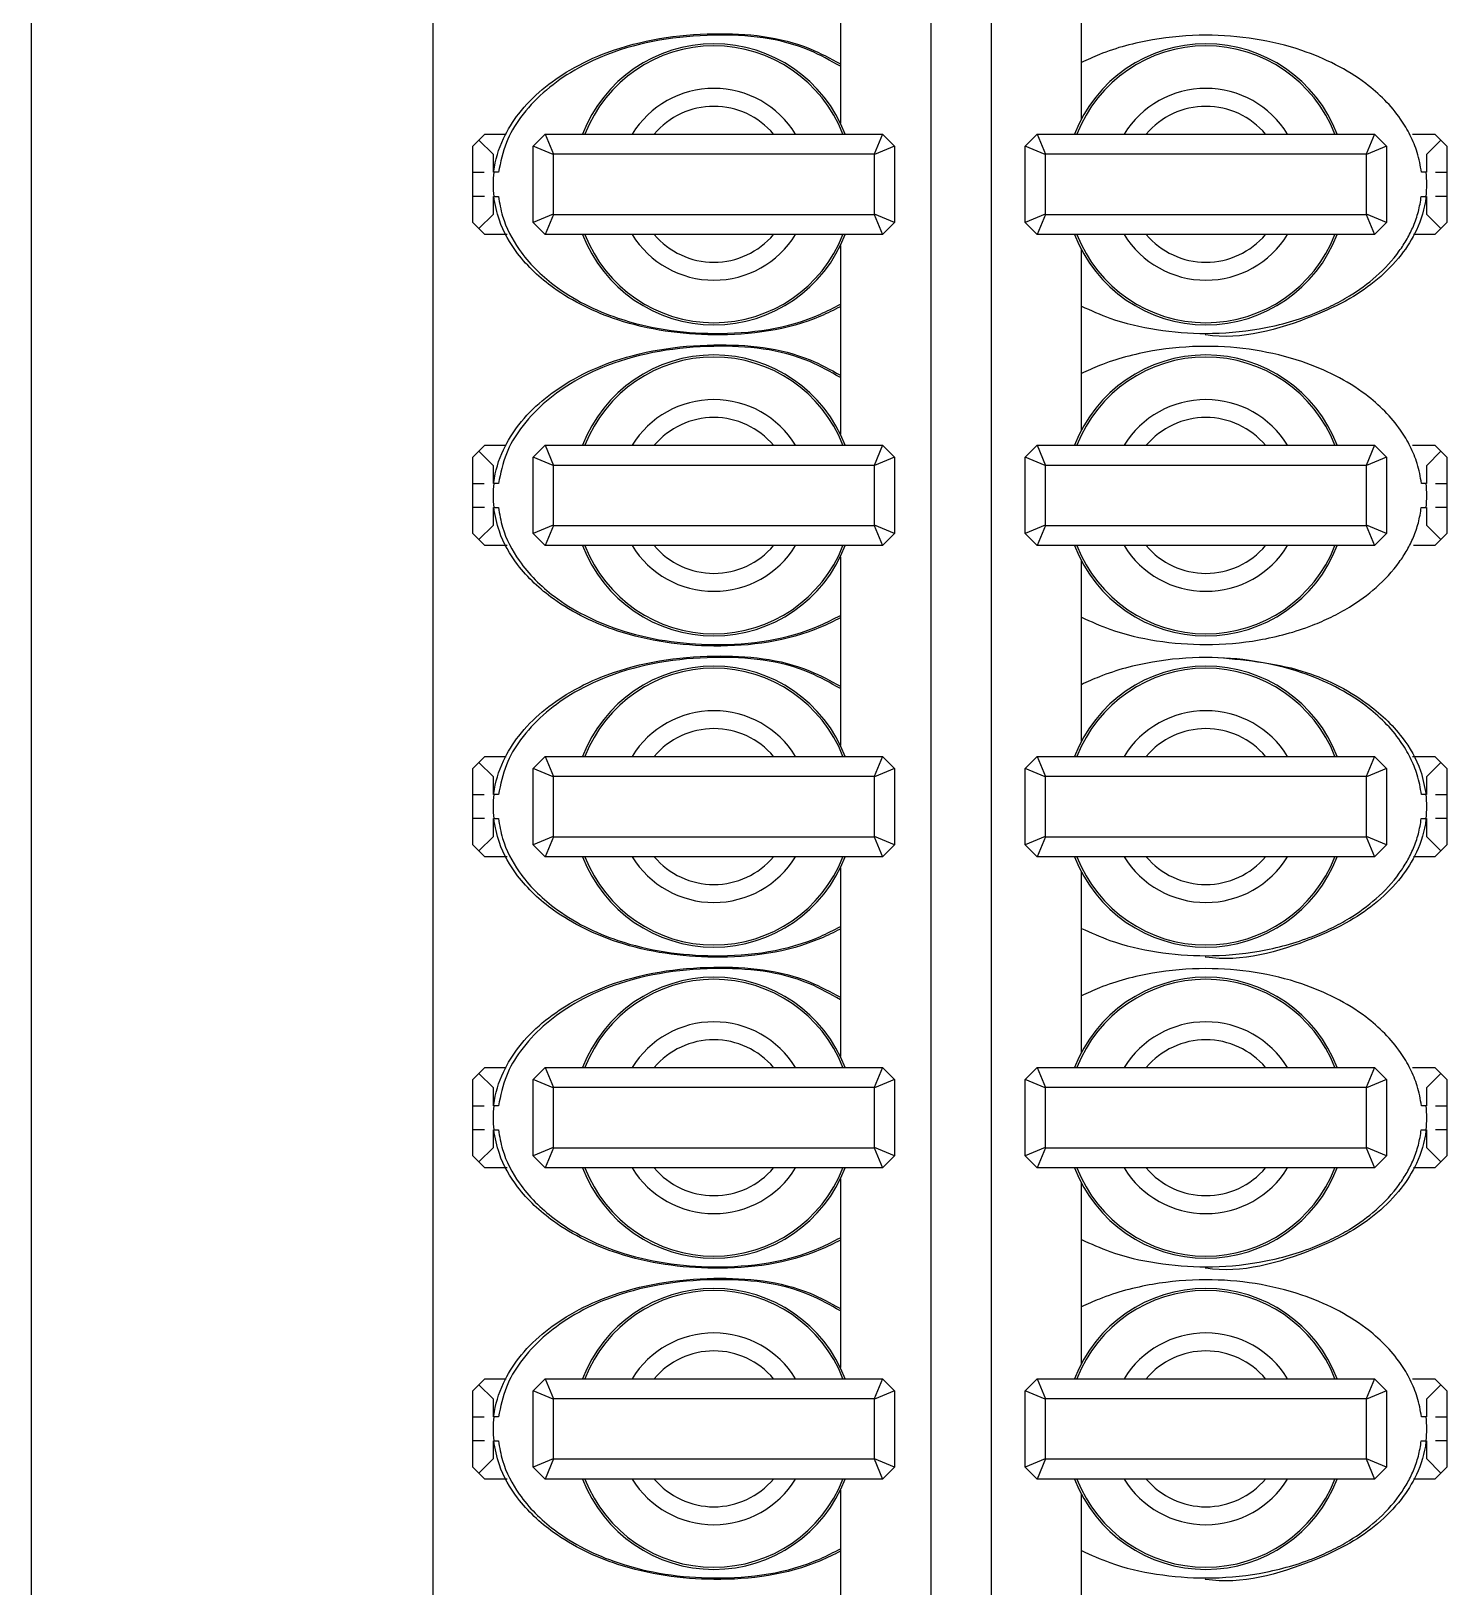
# Model space of a CAD drawing. Header units: millimetres. Extents: x 10 to 584, y 10 to 410.
# Drawn here: x 487.85 to 490.2, y 317.833 to 320.416 of the extents above; entities that cross this region are included whole.
import ezdxf

# ---------------------------------------------------------------- set-up
doc = ezdxf.new("R2010")
doc.units = ezdxf.units.MM

msp = doc.modelspace()

# ---------------------------------------------------------------- linework, layer by layer
at = {"color": 7, "linetype": 'Continuous', "lineweight": 25}
for p, q in [((487.84955, 325.84409), (487.84955, 315.84498)), ((488.51622, 325.84409), (488.51622, 315.84498)), ((489.34289, 325.84409), (489.34289, 315.84498)), ((489.44289, 325.84409), (489.44289, 315.84498)), ((489.19289, 320.57661), (489.19289, 320.26335)), ((489.59289, 320.26997), (489.59289, 320.56999)), ((488.58289, 320.22498), (488.59289, 320.23498)), ((488.58289, 320.18165), (488.58289, 320.22498)), ((488.59289, 320.23498), (488.60289, 320.24498)), ((488.59289, 320.23498), (488.61622, 320.21165)), ((488.60289, 320.24498), (488.63811, 320.24498)), ((488.68289, 320.22498), (488.70289, 320.24498)), ((488.68289, 320.09831), (488.68289, 320.22498)), ((488.71622, 320.21117), (488.68289, 320.22498)), ((488.70289, 320.24498), (489.26289, 320.24498)), ((488.70289, 320.24498), (488.71669, 320.21165)), ((489.26289, 320.24498), (489.24908, 320.21165)), ((489.28289, 320.22498), (489.24955, 320.21117)), ((489.26289, 320.24498), (489.28289, 320.22498)), ((489.28289, 320.22498), (489.28289, 320.09831)), ((489.49955, 320.22498), (489.51955, 320.24498)), ((489.49955, 320.09831), (489.49955, 320.22498)), ((489.53289, 320.21117), (489.49955, 320.22498)), ((489.51955, 320.24498), (489.53336, 320.21165)), ((489.51955, 320.24498), (490.07955, 320.24498)), ((490.07955, 320.24498), (490.06575, 320.21165)), ((490.09955, 320.22498), (490.06622, 320.21117)), ((490.07955, 320.24498), (490.09955, 320.22498)), ((490.09955, 320.22498), (490.09955, 320.09831)), ((490.14259, 320.24498), (490.17955, 320.24498)), ((490.16622, 320.21165), (490.18955, 320.23498)), ((490.17955, 320.24498), (490.18955, 320.23498)), ((490.18955, 320.23498), (490.19955, 320.22498)), ((490.19955, 320.22498), (490.19955, 320.18165)), ((488.61622, 320.21165), (488.61622, 320.18165)), ((488.71669, 320.21165), (488.71622, 320.21117)), ((488.71622, 320.21117), (488.71622, 320.11212)), ((489.24908, 320.21165), (488.71669, 320.21165)), ((489.24955, 320.21117), (489.24908, 320.21165)), ((489.24955, 320.11212), (489.24955, 320.21117)), ((489.53336, 320.21165), (489.53289, 320.21117)), ((489.53289, 320.21117), (489.53289, 320.11212)), ((490.06575, 320.21165), (489.53336, 320.21165)), ((490.06622, 320.21117), (490.06575, 320.21165)), ((490.06622, 320.11212), (490.06622, 320.21117)), ((490.16622, 320.18165), (490.16622, 320.21165)), ((488.62532, 320.18165), (488.6174, 320.18165)), ((490.16505, 320.18165), (490.15721, 320.18165)), ((488.58289, 320.09831), (488.58289, 320.14165)), ((488.61622, 320.14165), (488.61622, 320.11165)), ((488.6174, 320.14165), (488.62523, 320.14165)), ((490.15712, 320.14165), (490.16505, 320.14165)), ((490.16622, 320.11165), (490.16622, 320.14165)), ((490.19955, 320.14165), (490.19955, 320.09831)), ((488.59289, 320.08831), (488.58289, 320.09831)), ((488.61622, 320.11165), (488.59289, 320.08831)), ((488.71622, 320.11212), (488.68289, 320.09831)), ((488.70289, 320.07831), (488.68289, 320.09831)), ((488.71669, 320.11165), (488.70289, 320.07831)), ((488.71622, 320.11212), (488.71669, 320.11165)), ((488.71669, 320.11165), (489.24908, 320.11165)), ((489.24908, 320.11165), (489.24955, 320.11212)), ((489.24908, 320.11165), (489.26289, 320.07831)), ((489.28289, 320.09831), (489.24955, 320.11212)), ((489.28289, 320.09831), (489.26289, 320.07831)), ((489.53289, 320.11212), (489.49955, 320.09831)), ((489.51955, 320.07831), (489.49955, 320.09831)), ((489.53336, 320.11165), (489.51955, 320.07831)), ((489.53289, 320.11212), (489.53336, 320.11165)), ((489.53336, 320.11165), (490.06575, 320.11165)), ((490.06575, 320.11165), (490.06622, 320.11212)), ((490.06575, 320.11165), (490.07955, 320.07831)), ((490.09955, 320.09831), (490.06622, 320.11212)), ((490.09955, 320.09831), (490.07955, 320.07831)), ((490.18955, 320.08831), (490.16622, 320.11165)), ((490.19955, 320.09831), (490.18955, 320.08831)), ((488.60289, 320.07831), (488.59289, 320.08831)), ((488.63986, 320.07831), (488.60289, 320.07831)), ((489.26289, 320.07831), (488.70289, 320.07831)), ((490.07955, 320.07831), (489.51955, 320.07831)), ((490.17955, 320.07831), (490.14433, 320.07831)), ((490.18955, 320.08831), (490.17955, 320.07831)), ((489.19289, 320.05994), (489.19289, 319.74669)), ((489.59289, 319.7533), (489.59289, 320.05333)), ((488.58289, 319.70831), (488.59289, 319.71831)), ((488.58289, 319.66498), (488.58289, 319.70831)), ((488.59289, 319.71831), (488.60289, 319.72831)), ((488.59289, 319.71831), (488.61622, 319.69498)), ((488.60289, 319.72831), (488.63811, 319.72831)), ((488.68289, 319.70831), (488.70289, 319.72831)), ((488.68289, 319.58165), (488.68289, 319.70831)), ((488.71622, 319.69451), (488.68289, 319.70831)), ((488.70289, 319.72831), (489.26289, 319.72831)), ((488.70289, 319.72831), (488.71669, 319.69498)), ((489.26289, 319.72831), (489.24908, 319.69498)), ((489.28289, 319.70831), (489.24955, 319.69451)), ((489.26289, 319.72831), (489.28289, 319.70831)), ((489.28289, 319.70831), (489.28289, 319.58165)), ((489.49955, 319.70831), (489.51955, 319.72831)), ((489.49955, 319.58165), (489.49955, 319.70831)), ((489.53289, 319.69451), (489.49955, 319.70831)), ((489.51955, 319.72831), (490.07955, 319.72831)), ((489.51955, 319.72831), (489.53336, 319.69498)), ((490.07955, 319.72831), (490.06575, 319.69498)), ((490.09955, 319.70831), (490.06622, 319.69451)), ((490.07955, 319.72831), (490.09955, 319.70831)), ((490.09955, 319.70831), (490.09955, 319.58165)), ((490.14259, 319.72831), (490.17955, 319.72831)), ((490.16622, 319.69498), (490.18955, 319.71831)), ((490.17955, 319.72831), (490.18955, 319.71831)), ((490.18955, 319.71831), (490.19955, 319.70831)), ((490.19955, 319.70831), (490.19955, 319.66498)), ((488.61622, 319.69498), (488.61622, 319.66498)), ((488.71669, 319.69498), (488.71622, 319.69451)), ((488.71622, 319.69451), (488.71622, 319.59545)), ((489.24908, 319.69498), (488.71669, 319.69498)), ((489.24955, 319.69451), (489.24908, 319.69498)), ((489.24955, 319.59545), (489.24955, 319.69451)), ((489.53336, 319.69498), (489.53289, 319.69451)), ((489.53289, 319.69451), (489.53289, 319.59545)), ((490.06575, 319.69498), (489.53336, 319.69498)), ((490.06622, 319.69451), (490.06575, 319.69498)), ((490.06622, 319.59545), (490.06622, 319.69451)), ((490.16622, 319.66498), (490.16622, 319.69498)), ((488.62532, 319.66498), (488.6174, 319.66498)), ((490.16505, 319.66498), (490.15721, 319.66498)), ((488.58289, 319.58165), (488.58289, 319.62498)), ((488.61622, 319.62498), (488.61622, 319.59498)), ((488.6174, 319.62498), (488.62523, 319.62498)), ((490.15712, 319.62498), (490.16505, 319.62498)), ((490.16622, 319.59498), (490.16622, 319.62498)), ((490.19955, 319.62498), (490.19955, 319.58165)), ((488.59289, 319.57165), (488.58289, 319.58165)), ((488.61622, 319.59498), (488.59289, 319.57165)), ((488.71622, 319.59545), (488.68289, 319.58165)), ((488.70289, 319.56165), (488.68289, 319.58165)), ((488.71669, 319.59498), (488.70289, 319.56165)), ((488.71622, 319.59545), (488.71669, 319.59498)), ((488.71669, 319.59498), (489.24908, 319.59498)), ((489.24908, 319.59498), (489.24955, 319.59545)), ((489.24908, 319.59498), (489.26289, 319.56165)), ((489.28289, 319.58165), (489.24955, 319.59545)), ((489.28289, 319.58165), (489.26289, 319.56165)), ((489.53289, 319.59545), (489.49955, 319.58165)), ((489.51955, 319.56165), (489.49955, 319.58165)), ((489.53336, 319.59498), (489.51955, 319.56165)), ((489.53289, 319.59545), (489.53336, 319.59498)), ((489.53336, 319.59498), (490.06575, 319.59498)), ((490.06575, 319.59498), (490.06622, 319.59545)), ((490.06575, 319.59498), (490.07955, 319.56165)), ((490.09955, 319.58165), (490.06622, 319.59545)), ((490.09955, 319.58165), (490.07955, 319.56165)), ((490.18955, 319.57165), (490.16622, 319.59498)), ((490.19955, 319.58165), (490.18955, 319.57165)), ((488.60289, 319.56165), (488.59289, 319.57165)), ((488.63986, 319.56165), (488.60289, 319.56165)), ((489.26289, 319.56165), (488.70289, 319.56165)), ((490.07955, 319.56165), (489.51955, 319.56165)), ((490.17955, 319.56165), (490.14433, 319.56165)), ((490.18955, 319.57165), (490.17955, 319.56165)), ((489.19289, 319.54327), (489.19289, 319.23002)), ((489.59289, 319.23663), (489.59289, 319.53666)), ((488.58289, 319.19165), (488.59289, 319.20165)), ((488.58289, 319.14831), (488.58289, 319.19165)), ((488.59289, 319.20165), (488.60289, 319.21165)), ((488.59289, 319.20165), (488.61622, 319.17831)), ((488.60289, 319.21165), (488.63811, 319.21165)), ((488.68289, 319.19165), (488.70289, 319.21165)), ((488.68289, 319.06498), (488.68289, 319.19165)), ((488.71622, 319.17784), (488.68289, 319.19165)), ((488.70289, 319.21165), (489.26289, 319.21165)), ((488.70289, 319.21165), (488.71669, 319.17831)), ((489.26289, 319.21165), (489.24908, 319.17831)), ((489.28289, 319.19165), (489.24955, 319.17784)), ((489.26289, 319.21165), (489.28289, 319.19165)), ((489.28289, 319.19165), (489.28289, 319.06498)), ((489.49955, 319.19165), (489.51955, 319.21165)), ((489.49955, 319.06498), (489.49955, 319.19165)), ((489.53289, 319.17784), (489.49955, 319.19165)), ((489.51955, 319.21165), (490.07955, 319.21165)), ((489.51955, 319.21165), (489.53336, 319.17831)), ((490.07955, 319.21165), (490.06575, 319.17831)), ((490.09955, 319.19165), (490.06622, 319.17784)), ((490.07955, 319.21165), (490.09955, 319.19165)), ((490.09955, 319.19165), (490.09955, 319.06498)), ((490.14259, 319.21165), (490.17955, 319.21165)), ((490.16622, 319.17831), (490.18955, 319.20165)), ((490.17955, 319.21165), (490.18955, 319.20165)), ((490.18955, 319.20165), (490.19955, 319.19165)), ((490.19955, 319.19165), (490.19955, 319.14831)), ((488.61622, 319.17831), (488.61622, 319.14831)), ((488.71669, 319.17831), (488.71622, 319.17784)), ((488.71622, 319.17784), (488.71622, 319.07879)), ((489.24908, 319.17831), (488.71669, 319.17831)), ((489.24955, 319.17784), (489.24908, 319.17831)), ((489.24955, 319.07879), (489.24955, 319.17784)), ((489.53336, 319.17831), (489.53289, 319.17784)), ((489.53289, 319.17784), (489.53289, 319.07879)), ((490.06575, 319.17831), (489.53336, 319.17831)), ((490.06622, 319.17784), (490.06575, 319.17831)), ((490.06622, 319.07879), (490.06622, 319.17784)), ((490.16622, 319.14831), (490.16622, 319.17831)), ((488.62532, 319.14831), (488.6174, 319.14831)), ((490.16505, 319.14831), (490.15721, 319.14831)), ((488.58289, 319.06498), (488.58289, 319.10831)), ((488.61622, 319.10831), (488.61622, 319.07831)), ((488.6174, 319.10831), (488.62523, 319.10831)), ((490.15712, 319.10831), (490.16505, 319.10831)), ((490.16622, 319.07831), (490.16622, 319.10831)), ((490.19955, 319.10831), (490.19955, 319.06498)), ((488.59289, 319.05498), (488.58289, 319.06498)), ((488.61622, 319.07831), (488.59289, 319.05498)), ((488.71622, 319.07879), (488.68289, 319.06498)), ((488.70289, 319.04498), (488.68289, 319.06498)), ((488.71669, 319.07831), (488.70289, 319.04498)), ((488.71622, 319.07879), (488.71669, 319.07831)), ((488.71669, 319.07831), (489.24908, 319.07831)), ((489.24908, 319.07831), (489.24955, 319.07879)), ((489.24908, 319.07831), (489.26289, 319.04498)), ((489.28289, 319.06498), (489.24955, 319.07879)), ((489.28289, 319.06498), (489.26289, 319.04498)), ((489.53289, 319.07879), (489.49955, 319.06498)), ((489.51955, 319.04498), (489.49955, 319.06498)), ((489.53336, 319.07831), (489.51955, 319.04498)), ((489.53289, 319.07879), (489.53336, 319.07831)), ((489.53336, 319.07831), (490.06575, 319.07831)), ((490.06575, 319.07831), (490.06622, 319.07879)), ((490.06575, 319.07831), (490.07955, 319.04498)), ((490.09955, 319.06498), (490.06622, 319.07879)), ((490.09955, 319.06498), (490.07955, 319.04498)), ((490.18955, 319.05498), (490.16622, 319.07831)), ((490.19955, 319.06498), (490.18955, 319.05498)), ((488.60289, 319.04498), (488.59289, 319.05498)), ((488.63986, 319.04498), (488.60289, 319.04498)), ((489.26289, 319.04498), (488.70289, 319.04498)), ((490.07955, 319.04498), (489.51955, 319.04498)), ((490.17955, 319.04498), (490.14433, 319.04498)), ((490.18955, 319.05498), (490.17955, 319.04498)), ((489.19289, 319.02661), (489.19289, 318.71335)), ((489.59289, 318.71997), (489.59289, 319.01999)), ((488.58289, 318.67498), (488.59289, 318.68498)), ((488.58289, 318.63165), (488.58289, 318.67498)), ((488.59289, 318.68498), (488.60289, 318.69498)), ((488.59289, 318.68498), (488.61622, 318.66165)), ((488.60289, 318.69498), (488.63811, 318.69498)), ((488.68289, 318.67498), (488.70289, 318.69498)), ((488.68289, 318.54831), (488.68289, 318.67498)), ((488.71622, 318.66117), (488.68289, 318.67498)), ((488.70289, 318.69498), (488.71669, 318.66165)), ((488.70289, 318.69498), (489.26289, 318.69498)), ((489.26289, 318.69498), (489.24908, 318.66165)), ((489.28289, 318.67498), (489.24955, 318.66117)), ((489.26289, 318.69498), (489.28289, 318.67498)), ((489.28289, 318.67498), (489.28289, 318.54831)), ((489.49955, 318.67498), (489.51955, 318.69498)), ((489.49955, 318.54831), (489.49955, 318.67498)), ((489.53289, 318.66117), (489.49955, 318.67498)), ((489.51955, 318.69498), (490.07955, 318.69498)), ((489.51955, 318.69498), (489.53336, 318.66165)), ((490.07955, 318.69498), (490.06575, 318.66165)), ((490.09955, 318.67498), (490.06622, 318.66117)), ((490.07955, 318.69498), (490.09955, 318.67498)), ((490.09955, 318.67498), (490.09955, 318.54831)), ((490.14259, 318.69498), (490.17955, 318.69498)), ((490.16622, 318.66165), (490.18955, 318.68498)), ((490.17955, 318.69498), (490.18955, 318.68498)), ((490.18955, 318.68498), (490.19955, 318.67498)), ((490.19955, 318.67498), (490.19955, 318.63165)), ((488.61622, 318.66165), (488.61622, 318.63165)), ((488.71669, 318.66165), (488.71622, 318.66117)), ((488.71622, 318.66117), (488.71622, 318.56212)), ((489.24908, 318.66165), (488.71669, 318.66165)), ((489.24955, 318.66117), (489.24908, 318.66165)), ((489.24955, 318.56212), (489.24955, 318.66117)), ((489.53336, 318.66165), (489.53289, 318.66117)), ((489.53289, 318.66117), (489.53289, 318.56212)), ((490.06575, 318.66165), (489.53336, 318.66165)), ((490.06622, 318.66117), (490.06575, 318.66165)), ((490.06622, 318.56212), (490.06622, 318.66117)), ((490.16622, 318.63165), (490.16622, 318.66165)), ((488.62532, 318.63165), (488.6174, 318.63165)), ((490.16505, 318.63165), (490.15721, 318.63165)), ((488.58289, 318.54831), (488.58289, 318.59165)), ((488.61622, 318.59165), (488.61622, 318.56165)), ((488.6174, 318.59165), (488.62523, 318.59165)), ((490.15712, 318.59165), (490.16505, 318.59165)), ((490.16622, 318.56165), (490.16622, 318.59165)), ((490.19955, 318.59165), (490.19955, 318.54831)), ((488.59289, 318.53831), (488.58289, 318.54831)), ((488.61622, 318.56165), (488.59289, 318.53831)), ((488.71622, 318.56212), (488.68289, 318.54831)), ((488.70289, 318.52831), (488.68289, 318.54831)), ((488.71669, 318.56165), (488.70289, 318.52831)), ((488.71622, 318.56212), (488.71669, 318.56165)), ((488.71669, 318.56165), (489.24908, 318.56165)), ((489.24908, 318.56165), (489.24955, 318.56212)), ((489.24908, 318.56165), (489.26289, 318.52831)), ((489.28289, 318.54831), (489.24955, 318.56212)), ((489.28289, 318.54831), (489.26289, 318.52831)), ((489.53289, 318.56212), (489.49955, 318.54831)), ((489.51955, 318.52831), (489.49955, 318.54831)), ((489.53336, 318.56165), (489.51955, 318.52831)), ((489.53289, 318.56212), (489.53336, 318.56165)), ((489.53336, 318.56165), (490.06575, 318.56165)), ((490.06575, 318.56165), (490.06622, 318.56212)), ((490.06575, 318.56165), (490.07955, 318.52831)), ((490.09955, 318.54831), (490.06622, 318.56212)), ((490.09955, 318.54831), (490.07955, 318.52831)), ((490.18955, 318.53831), (490.16622, 318.56165)), ((490.19955, 318.54831), (490.18955, 318.53831)), ((488.60289, 318.52831), (488.59289, 318.53831)), ((488.63986, 318.52831), (488.60289, 318.52831)), ((489.26289, 318.52831), (488.70289, 318.52831)), ((490.07955, 318.52831), (489.51955, 318.52831)), ((490.17955, 318.52831), (490.14433, 318.52831)), ((490.18955, 318.53831), (490.17955, 318.52831)), ((489.19289, 318.50994), (489.19289, 318.19669)), ((489.59289, 318.2033), (489.59289, 318.50333)), ((488.58289, 318.15831), (488.59289, 318.16831)), ((488.58289, 318.11498), (488.58289, 318.15831)), ((488.59289, 318.16831), (488.60289, 318.17831)), ((488.59289, 318.16831), (488.61622, 318.14498)), ((488.60289, 318.17831), (488.63811, 318.17831)), ((488.68289, 318.15831), (488.70289, 318.17831)), ((488.71622, 318.14451), (488.68289, 318.15831)), ((488.68289, 318.03165), (488.68289, 318.15831)), ((488.70289, 318.17831), (488.71669, 318.14498)), ((488.70289, 318.17831), (489.26289, 318.17831)), ((489.26289, 318.17831), (489.24908, 318.14498)), ((489.28289, 318.15831), (489.24955, 318.14451)), ((489.26289, 318.17831), (489.28289, 318.15831)), ((489.28289, 318.15831), (489.28289, 318.03165)), ((489.49955, 318.15831), (489.51955, 318.17831)), ((489.49955, 318.03165), (489.49955, 318.15831)), ((489.53289, 318.14451), (489.49955, 318.15831)), ((489.51955, 318.17831), (490.07955, 318.17831)), ((489.51955, 318.17831), (489.53336, 318.14498)), ((490.07955, 318.17831), (490.06575, 318.14498)), ((490.09955, 318.15831), (490.06622, 318.14451)), ((490.07955, 318.17831), (490.09955, 318.15831)), ((490.09955, 318.15831), (490.09955, 318.03165)), ((490.14259, 318.17831), (490.17955, 318.17831)), ((490.16622, 318.14498), (490.18955, 318.16831)), ((490.17955, 318.17831), (490.18955, 318.16831)), ((490.18955, 318.16831), (490.19955, 318.15831)), ((490.19955, 318.15831), (490.19955, 318.11498)), ((488.61622, 318.14498), (488.61622, 318.11498)), ((488.71669, 318.14498), (488.71622, 318.14451)), ((488.71622, 318.14451), (488.71622, 318.04545)), ((489.24908, 318.14498), (488.71669, 318.14498)), ((489.24955, 318.14451), (489.24908, 318.14498)), ((489.24955, 318.04545), (489.24955, 318.14451)), ((489.53336, 318.14498), (489.53289, 318.14451)), ((489.53289, 318.14451), (489.53289, 318.04545)), ((490.06575, 318.14498), (489.53336, 318.14498)), ((490.06622, 318.14451), (490.06575, 318.14498)), ((490.06622, 318.04545), (490.06622, 318.14451)), ((490.16622, 318.11498), (490.16622, 318.14498)), ((488.62532, 318.11498), (488.6174, 318.11498)), ((490.16505, 318.11498), (490.15721, 318.11498)), ((488.58289, 318.03165), (488.58289, 318.07498)), ((488.61622, 318.07498), (488.61622, 318.04498)), ((488.6174, 318.07498), (488.62523, 318.07498)), ((490.15712, 318.07498), (490.16505, 318.07498)), ((490.16622, 318.04498), (490.16622, 318.07498)), ((490.19955, 318.07498), (490.19955, 318.03165)), ((488.59289, 318.02165), (488.58289, 318.03165)), ((488.61622, 318.04498), (488.59289, 318.02165)), ((488.71622, 318.04545), (488.68289, 318.03165)), ((488.70289, 318.01165), (488.68289, 318.03165)), ((488.71669, 318.04498), (488.70289, 318.01165)), ((488.71622, 318.04545), (488.71669, 318.04498)), ((488.71669, 318.04498), (489.24908, 318.04498)), ((489.24908, 318.04498), (489.24955, 318.04545)), ((489.24908, 318.04498), (489.26289, 318.01165)), ((489.28289, 318.03165), (489.24955, 318.04545)), ((489.28289, 318.03165), (489.26289, 318.01165)), ((489.53289, 318.04545), (489.49955, 318.03165)), ((489.51955, 318.01165), (489.49955, 318.03165)), ((489.53336, 318.04498), (489.51955, 318.01165)), ((489.53289, 318.04545), (489.53336, 318.04498)), ((489.53336, 318.04498), (490.06575, 318.04498)), ((490.06575, 318.04498), (490.06622, 318.04545)), ((490.06575, 318.04498), (490.07955, 318.01165)), ((490.09955, 318.03165), (490.06622, 318.04545)), ((490.09955, 318.03165), (490.07955, 318.01165)), ((490.18955, 318.02165), (490.16622, 318.04498)), ((490.19955, 318.03165), (490.18955, 318.02165)), ((488.60289, 318.01165), (488.59289, 318.02165)), ((488.63986, 318.01165), (488.60289, 318.01165)), ((489.26289, 318.01165), (488.70289, 318.01165)), ((490.07955, 318.01165), (489.51955, 318.01165)), ((490.17955, 318.01165), (490.14433, 318.01165)), ((490.18955, 318.02165), (490.17955, 318.01165)), ((489.19289, 317.99327), (489.19289, 317.68002)), ((489.59289, 317.68663), (489.59289, 317.98666))]:
    msp.add_line(p, q, dxfattribs=at)
for centre, start, end in [((488.98289, 320.16165), 20.92483, 159.07517), ((489.79955, 320.16165), 20.92483, 159.07517), ((488.98289, 320.16165), 200.92483, 339.07517), ((489.79955, 320.16165), 200.92483, 339.07517), ((488.98289, 319.64498), 20.92483, 159.07517), ((489.79955, 319.64498), 20.92483, 159.07517), ((488.98289, 319.64498), 200.92483, 339.07517), ((489.79955, 319.64498), 200.92483, 339.07517), ((488.98289, 319.12831), 20.92483, 159.07517), ((489.79955, 319.12831), 20.92483, 159.07517), ((488.98289, 319.12831), 200.92483, 339.07517), ((489.79955, 319.12831), 200.92483, 339.07517), ((488.98289, 318.61165), 20.92483, 159.07517), ((489.79955, 318.61165), 20.92483, 159.07517), ((488.98289, 318.61165), 200.92483, 339.07517), ((489.79955, 318.61165), 200.92483, 339.07517), ((488.98289, 318.09498), 20.92483, 159.07517), ((489.79955, 318.09498), 20.92483, 159.07517), ((488.98289, 318.09498), 200.92483, 339.07517), ((489.79955, 318.09498), 200.92483, 339.07517)]:
    msp.add_arc(centre, 0.23333, start, end, dxfattribs=at)
at = {"color": 59, "linetype": 'Continuous', "lineweight": 25}
for centre, radius, start, end in [((488.98289, 320.16165), 0.22981, 21.26068, 158.73932), ((489.79955, 320.16165), 0.22981, 21.26068, 158.73932), ((488.98289, 320.16165), 0.15921, 31.5611, 148.4389), ((489.79955, 320.16165), 0.15921, 31.5611, 148.4389), ((488.98289, 320.16165), 0.1294, 40.09101, 139.90899), ((489.79955, 320.16165), 0.1294, 40.09101, 139.90899), ((488.98289, 320.16165), 0.22981, 201.26068, 338.73932), ((488.98289, 320.16165), 0.15921, 211.5611, 328.4389), ((488.98289, 320.16165), 0.1294, 220.09101, 319.90899), ((489.79955, 320.16165), 0.22981, 201.26068, 338.73932), ((489.79955, 320.16165), 0.15921, 211.5611, 328.4389), ((489.79955, 320.16165), 0.1294, 220.09101, 319.90899), ((488.98289, 319.64498), 0.22981, 21.26068, 158.73932), ((489.79955, 319.64498), 0.22981, 21.26068, 158.73932), ((488.98289, 319.64498), 0.15921, 31.5611, 148.4389), ((489.79955, 319.64498), 0.15921, 31.5611, 148.4389), ((488.98289, 319.64498), 0.1294, 40.09101, 139.90899), ((489.79955, 319.64498), 0.1294, 40.09101, 139.90899), ((488.98289, 319.64498), 0.22981, 201.26068, 338.73932), ((488.98289, 319.64498), 0.15921, 211.5611, 328.4389), ((488.98289, 319.64498), 0.1294, 220.09101, 319.90899), ((489.79955, 319.64498), 0.22981, 201.26068, 338.73932), ((489.79955, 319.64498), 0.15921, 211.5611, 328.4389), ((489.79955, 319.64498), 0.1294, 220.09101, 319.90899), ((488.98289, 319.12831), 0.22981, 21.26068, 158.73932), ((489.79955, 319.12831), 0.22981, 21.26068, 158.73932), ((488.98289, 319.12831), 0.15921, 31.5611, 148.4389), ((489.79955, 319.12831), 0.15921, 31.5611, 148.4389), ((488.98289, 319.12831), 0.1294, 40.09101, 139.90899), ((489.79955, 319.12831), 0.1294, 40.09101, 139.90899), ((488.98289, 319.12831), 0.22981, 201.26068, 338.73932), ((488.98289, 319.12831), 0.15921, 211.5611, 328.4389), ((488.98289, 319.12831), 0.1294, 220.09101, 319.90899), ((489.79955, 319.12831), 0.22981, 201.26068, 338.73932), ((489.79955, 319.12831), 0.15921, 211.5611, 328.4389), ((489.79955, 319.12831), 0.1294, 220.09101, 319.90899), ((488.98289, 318.61165), 0.22981, 21.26068, 158.73932), ((489.79955, 318.61165), 0.22981, 21.26068, 158.73932), ((488.98289, 318.61165), 0.15921, 31.5611, 148.4389), ((489.79955, 318.61165), 0.15921, 31.5611, 148.4389), ((488.98289, 318.61165), 0.1294, 40.09101, 139.90899), ((489.79955, 318.61165), 0.1294, 40.09101, 139.90899), ((488.98289, 318.61165), 0.22981, 201.26068, 338.73932), ((488.98289, 318.61165), 0.15921, 211.5611, 328.4389), ((488.98289, 318.61165), 0.1294, 220.09101, 319.90899), ((489.79955, 318.61165), 0.22981, 201.26068, 338.73932), ((489.79955, 318.61165), 0.15921, 211.5611, 328.4389), ((489.79955, 318.61165), 0.1294, 220.09101, 319.90899), ((488.98289, 318.09498), 0.22981, 21.26068, 158.73932), ((489.79955, 318.09498), 0.22981, 21.26068, 158.73932), ((488.98289, 318.09498), 0.15921, 31.5611, 148.4389), ((489.79955, 318.09498), 0.15921, 31.5611, 148.4389), ((488.98289, 318.09498), 0.1294, 40.09101, 139.90899), ((489.79955, 318.09498), 0.1294, 40.09101, 139.90899), ((488.98289, 318.09498), 0.22981, 201.26068, 338.73932), ((488.98289, 318.09498), 0.15921, 211.5611, 328.4389), ((488.98289, 318.09498), 0.1294, 220.09101, 319.90899), ((489.79955, 318.09498), 0.22981, 201.26068, 338.73932), ((489.79955, 318.09498), 0.15921, 211.5611, 328.4389), ((489.79955, 318.09498), 0.1294, 220.09101, 319.90899)]:
    msp.add_arc(centre, radius, start, end, dxfattribs=at)
at = {"color": 7, "linetype": 'Continuous', "lineweight": 25}
for centre, start_param, end_param in [((488.98289, 320.16165), 6.2030997, 6.3632709), ((489.79955, 320.16165), 3.0615071, 3.2216782), ((488.98289, 319.64498), 6.2030997, 6.3632709), ((489.79955, 319.64498), 3.0615071, 3.2216782), ((488.98289, 319.12831), 6.2030997, 6.3632709), ((489.79955, 319.12831), 3.0615071, 3.2216782), ((488.98289, 318.61165), 6.2030997, 6.3632709), ((489.79955, 318.61165), 3.0615071, 3.2216782), ((488.98289, 318.09498), 6.2030997, 6.3632709), ((489.79955, 318.09498), 3.0615071, 3.2216782)]:
    msp.add_ellipse(centre, major_axis=(-0.36667, 0), ratio=0.6818182, start_param=start_param, end_param=end_param, dxfattribs=at)
for points, knots in [([(488.6174, 320.18165), (488.61746, 320.18221), (488.61979, 320.20147), (488.63032, 320.23622), (488.66897, 320.2978), (488.72993, 320.34709), (488.83897, 320.39806), (488.97602, 320.41866), (489.11224, 320.40535), (489.1763, 320.37058), (489.19289, 320.36158)], [0, 0, 0, 0, 0.0024772, 0.0850434, 0.1559838, 0.3190948, 0.4192322, 0.6817859, 0.9175862, 1, 1, 1, 1]), ([(490.15721, 320.18165), (490.15642, 320.18717), (490.15484, 320.19825), (490.14931, 320.21898), (490.13944, 320.2435), (490.12172, 320.27308), (490.09703, 320.3024), (490.06112, 320.33351), (490.01494, 320.36193), (489.95333, 320.38759), (489.88088, 320.40507), (489.79728, 320.41155), (489.70985, 320.40395), (489.64055, 320.38582), (489.60282, 320.36863), (489.59289, 320.3641)], [0, 0, 0, 0, 0.0248128, 0.0498491, 0.0954171, 0.1421198, 0.2029812, 0.2654635, 0.3532116, 0.4433749, 0.5618615, 0.683654, 0.8153204, 0.9513932, 1, 1, 1, 1]), ([(488.58289, 320.18165), (488.58377, 320.18165), (488.58509, 320.18165), (488.59743, 320.18165), (488.60151, 320.18165)], [0, 0, 0, 0, 0.6701369, 1, 1, 1, 1]), ([(490.18053, 320.18165), (490.18359, 320.18165), (490.19521, 320.18165), (490.19906, 320.18165), (490.19948, 320.18165), (490.19955, 320.18165)], [0, 0, 0, 0, 0.2301759, 0.8737531, 1, 1, 1, 1]), ([(488.60191, 320.14165), (488.59885, 320.14165), (488.58723, 320.14165), (488.58338, 320.14165), (488.58296, 320.14165), (488.58289, 320.14165)], [0, 0, 0, 0, 0.2301759, 0.8737531, 1, 1, 1, 1]), ([(489.19289, 319.95832), (489.18198, 319.95291), (489.11736, 319.92082), (488.98831, 319.90376), (488.8349, 319.92535), (488.72364, 319.97849), (488.65846, 320.03941), (488.62643, 320.09419), (488.61994, 320.12829), (488.6174, 320.14165)], [0, 0, 0, 0, 0.0534456, 0.3165258, 0.5527989, 0.7274236, 0.8482118, 0.9405282, 1, 1, 1, 1]), ([(489.59289, 319.95944), (489.60855, 319.95236), (489.64847, 319.9343), (489.71833, 319.91844), (489.80178, 319.91171), (489.88934, 319.91922), (489.95884, 319.93799), (490.00785, 319.95935), (490.04407, 319.97911), (490.0838, 320.00789), (490.11487, 320.04135), (490.13384, 320.07073), (490.1446, 320.09259), (490.15301, 320.1163), (490.15574, 320.13314), (490.15712, 320.14165)], [0, 0, 0, 0, 0.0764951, 0.1950303, 0.3168727, 0.4485931, 0.5847217, 0.635502, 0.686672, 0.7684193, 0.8532189, 0.8884218, 0.9240682, 0.9616665, 1, 1, 1, 1]), ([(490.16505, 320.14165), (490.16498, 320.14109), (490.16265, 320.12182), (490.15212, 320.08706), (490.11348, 320.02556), (490.05244, 319.97572), (489.94375, 319.92693), (489.85834, 319.90241), (489.79878, 319.91176), (489.7984, 319.91182)], [0, 0, 0, 0, 0.0036246, 0.124433, 0.228231, 0.4668902, 0.6134083, 0.9975691, 1, 1, 1, 1]), ([(490.19955, 320.14165), (490.19867, 320.14165), (490.19736, 320.14165), (490.18501, 320.14165), (490.18093, 320.14165)], [0, 0, 0, 0, 0.6701369, 1, 1, 1, 1]), ([(488.6174, 319.66498), (488.61746, 319.66554), (488.61979, 319.68481), (488.63032, 319.71955), (488.66897, 319.78113), (488.72993, 319.83043), (488.83897, 319.88139), (488.97602, 319.90199), (489.11224, 319.88868), (489.1763, 319.85392), (489.19289, 319.84491)], [0, 0, 0, 0, 0.0024772, 0.0850434, 0.1559838, 0.3190948, 0.4192322, 0.6817859, 0.9175862, 1, 1, 1, 1]), ([(490.15721, 319.66498), (490.15642, 319.6705), (490.15484, 319.68158), (490.14931, 319.70231), (490.13944, 319.72683), (490.12172, 319.75641), (490.09703, 319.78573), (490.06112, 319.81684), (490.01494, 319.84527), (489.95333, 319.87092), (489.88088, 319.8884), (489.79728, 319.89488), (489.70985, 319.88729), (489.64055, 319.86915), (489.60282, 319.85196), (489.59289, 319.84744)], [0, 0, 0, 0, 0.0248128, 0.0498491, 0.0954171, 0.1421198, 0.2029812, 0.2654635, 0.3532116, 0.4433749, 0.5618615, 0.683654, 0.8153204, 0.9513932, 1, 1, 1, 1]), ([(488.58289, 319.66498), (488.58377, 319.66498), (488.58509, 319.66498), (488.59743, 319.66498), (488.60151, 319.66498)], [0, 0, 0, 0, 0.6701369, 1, 1, 1, 1]), ([(490.18053, 319.66498), (490.18359, 319.66498), (490.19521, 319.66498), (490.19906, 319.66498), (490.19948, 319.66498), (490.19955, 319.66498)], [0, 0, 0, 0, 0.2301759, 0.8737531, 1, 1, 1, 1]), ([(488.60191, 319.62498), (488.59885, 319.62498), (488.58723, 319.62498), (488.58338, 319.62498), (488.58296, 319.62498), (488.58289, 319.62498)], [0, 0, 0, 0, 0.2301759, 0.8737531, 1, 1, 1, 1]), ([(489.19289, 319.44166), (489.18198, 319.43624), (489.11736, 319.40415), (488.98831, 319.38709), (488.8349, 319.40868), (488.72364, 319.46182), (488.65846, 319.52275), (488.62643, 319.57752), (488.61994, 319.61162), (488.6174, 319.62498)], [0, 0, 0, 0, 0.0534456, 0.3165258, 0.5527989, 0.7274236, 0.8482118, 0.9405282, 1, 1, 1, 1]), ([(489.59289, 319.44277), (489.60855, 319.43569), (489.64847, 319.41764), (489.71833, 319.40177), (489.80178, 319.39505), (489.88934, 319.40255), (489.95884, 319.42133), (490.00785, 319.44269), (490.04407, 319.46245), (490.0838, 319.49122), (490.11487, 319.52468), (490.13384, 319.55407), (490.1446, 319.57593), (490.15301, 319.59963), (490.15574, 319.61648), (490.15712, 319.62498)], [0, 0, 0, 0, 0.0764951, 0.1950303, 0.3168727, 0.4485931, 0.5847217, 0.635502, 0.686672, 0.7684193, 0.8532189, 0.8884218, 0.9240682, 0.9616665, 1, 1, 1, 1]), ([(490.19955, 319.62498), (490.19867, 319.62498), (490.19736, 319.62498), (490.18501, 319.62498), (490.18093, 319.62498)], [0, 0, 0, 0, 0.6701369, 1, 1, 1, 1]), ([(488.6174, 319.14831), (488.61746, 319.14888), (488.61979, 319.16814), (488.63032, 319.20289), (488.66897, 319.26446), (488.72993, 319.31376), (488.83897, 319.36473), (488.97602, 319.38532), (489.11224, 319.37201), (489.1763, 319.33725), (489.19289, 319.32825)], [0, 0, 0, 0, 0.0024772, 0.0850434, 0.1559838, 0.3190948, 0.4192322, 0.6817859, 0.9175862, 1, 1, 1, 1]), ([(490.15721, 319.14831), (490.15642, 319.15383), (490.15484, 319.16492), (490.14931, 319.18565), (490.13944, 319.21017), (490.12172, 319.23974), (490.09703, 319.26907), (490.06112, 319.30017), (490.01494, 319.3286), (489.95333, 319.35425), (489.88088, 319.37173), (489.79728, 319.37822), (489.70985, 319.37062), (489.64055, 319.35248), (489.60282, 319.33529), (489.59289, 319.33077)], [0, 0, 0, 0, 0.0248128, 0.0498491, 0.0954171, 0.1421198, 0.2029812, 0.2654635, 0.3532116, 0.4433749, 0.5618615, 0.683654, 0.8153204, 0.9513932, 1, 1, 1, 1]), ([(489.80995, 319.37669), (489.86048, 319.37239), (489.95094, 319.36469), (490.05877, 319.31122), (490.12399, 319.25059), (490.15601, 319.19577), (490.1625, 319.16167), (490.16505, 319.14831)], [0, 0, 0, 0, 0.3306451, 0.5920171, 0.7728088, 0.9109848, 1, 1, 1, 1]), ([(488.58289, 319.14831), (488.58377, 319.14831), (488.58509, 319.14831), (488.59743, 319.14831), (488.60151, 319.14831)], [0, 0, 0, 0, 0.6701369, 1, 1, 1, 1]), ([(490.18053, 319.14831), (490.18359, 319.14831), (490.19521, 319.14831), (490.19906, 319.14831), (490.19948, 319.14831), (490.19955, 319.14831)], [0, 0, 0, 0, 0.2301759, 0.8737531, 1, 1, 1, 1]), ([(488.60191, 319.10831), (488.59885, 319.10831), (488.58723, 319.10831), (488.58338, 319.10831), (488.58296, 319.10831), (488.58289, 319.10831)], [0, 0, 0, 0, 0.2301759, 0.8737531, 1, 1, 1, 1]), ([(489.19289, 318.92499), (489.18198, 318.91957), (489.11736, 318.88749), (488.98831, 318.87042), (488.8349, 318.89201), (488.72364, 318.94515), (488.65846, 319.00608), (488.62643, 319.06086), (488.61994, 319.09495), (488.6174, 319.10831)], [0, 0, 0, 0, 0.0534456, 0.3165258, 0.5527989, 0.7274236, 0.8482118, 0.9405282, 1, 1, 1, 1]), ([(489.59289, 318.92611), (489.60855, 318.91903), (489.64847, 318.90097), (489.71833, 318.88511), (489.80178, 318.87838), (489.88934, 318.88589), (489.95884, 318.90466), (490.00785, 318.92602), (490.04407, 318.94578), (490.0838, 318.97456), (490.11487, 319.00802), (490.13384, 319.0374), (490.1446, 319.05926), (490.15301, 319.08296), (490.15574, 319.09981), (490.15712, 319.10831)], [0, 0, 0, 0, 0.0764951, 0.1950303, 0.3168727, 0.4485931, 0.5847217, 0.635502, 0.686672, 0.7684193, 0.8532189, 0.8884218, 0.9240682, 0.9616665, 1, 1, 1, 1]), ([(490.16505, 319.10831), (490.16498, 319.10775), (490.16265, 319.08849), (490.15212, 319.05373), (490.11348, 318.99223), (490.05244, 318.94239), (489.94375, 318.8936), (489.85834, 318.86907), (489.79878, 318.87843), (489.7984, 318.87849)], [0, 0, 0, 0, 0.0036246, 0.124433, 0.228231, 0.4668902, 0.6134083, 0.9975691, 1, 1, 1, 1]), ([(490.19955, 319.10831), (490.19867, 319.10831), (490.19736, 319.10831), (490.18501, 319.10831), (490.18093, 319.10831)], [0, 0, 0, 0, 0.6701369, 1, 1, 1, 1]), ([(488.6174, 318.63165), (488.61746, 318.63221), (488.61979, 318.65147), (488.63032, 318.68622), (488.66897, 318.7478), (488.72993, 318.79709), (488.83897, 318.84806), (488.97602, 318.86866), (489.11224, 318.85535), (489.1763, 318.82058), (489.19289, 318.81158)], [0, 0, 0, 0, 0.0024772, 0.0850434, 0.1559838, 0.3190948, 0.4192322, 0.6817859, 0.9175862, 1, 1, 1, 1]), ([(490.15721, 318.63165), (490.15642, 318.63717), (490.15484, 318.64825), (490.14931, 318.66898), (490.13944, 318.6935), (490.12172, 318.72308), (490.09703, 318.7524), (490.06112, 318.78351), (490.01494, 318.81193), (489.95333, 318.83759), (489.88088, 318.85507), (489.79728, 318.86155), (489.70985, 318.85395), (489.64055, 318.83582), (489.60282, 318.81863), (489.59289, 318.8141)], [0, 0, 0, 0, 0.0248128, 0.0498491, 0.0954171, 0.1421198, 0.2029812, 0.2654635, 0.3532116, 0.4433749, 0.5618615, 0.683654, 0.8153204, 0.9513932, 1, 1, 1, 1]), ([(488.58289, 318.63165), (488.58377, 318.63165), (488.58509, 318.63165), (488.59743, 318.63165), (488.60151, 318.63165)], [0, 0, 0, 0, 0.6701369, 1, 1, 1, 1]), ([(490.18053, 318.63165), (490.18359, 318.63165), (490.19521, 318.63165), (490.19906, 318.63165), (490.19948, 318.63165), (490.19955, 318.63165)], [0, 0, 0, 0, 0.2301759, 0.8737531, 1, 1, 1, 1]), ([(488.60191, 318.59165), (488.59885, 318.59165), (488.58723, 318.59165), (488.58338, 318.59165), (488.58296, 318.59165), (488.58289, 318.59165)], [0, 0, 0, 0, 0.2301759, 0.8737531, 1, 1, 1, 1]), ([(489.19289, 318.40832), (489.18198, 318.40291), (489.11736, 318.37082), (488.98831, 318.35376), (488.8349, 318.37535), (488.72364, 318.42849), (488.65846, 318.48941), (488.62643, 318.54419), (488.61994, 318.57829), (488.6174, 318.59165)], [0, 0, 0, 0, 0.0534456, 0.3165258, 0.5527989, 0.7274236, 0.8482118, 0.9405282, 1, 1, 1, 1]), ([(489.59289, 318.40944), (489.60855, 318.40236), (489.64847, 318.3843), (489.71833, 318.36844), (489.80178, 318.36171), (489.88934, 318.36922), (489.95884, 318.38799), (490.00785, 318.40935), (490.04407, 318.42911), (490.0838, 318.45789), (490.11487, 318.49135), (490.13384, 318.52073), (490.1446, 318.54259), (490.15301, 318.5663), (490.15574, 318.58314), (490.15712, 318.59165)], [0, 0, 0, 0, 0.0764951, 0.1950303, 0.3168727, 0.4485931, 0.5847217, 0.635502, 0.686672, 0.7684193, 0.8532189, 0.8884218, 0.9240682, 0.9616665, 1, 1, 1, 1]), ([(490.16505, 318.59165), (490.16498, 318.59109), (490.16265, 318.57182), (490.15212, 318.53706), (490.11348, 318.47556), (490.05244, 318.42572), (489.94375, 318.37693), (489.85834, 318.35241), (489.79878, 318.36176), (489.7984, 318.36182)], [0, 0, 0, 0, 0.0036246, 0.124433, 0.228231, 0.4668902, 0.6134083, 0.9975691, 1, 1, 1, 1]), ([(490.19955, 318.59165), (490.19867, 318.59165), (490.19736, 318.59165), (490.18501, 318.59165), (490.18093, 318.59165)], [0, 0, 0, 0, 0.6701369, 1, 1, 1, 1]), ([(488.6174, 318.11498), (488.61746, 318.11554), (488.61979, 318.13481), (488.63032, 318.16955), (488.66897, 318.23113), (488.72993, 318.28043), (488.83897, 318.33139), (488.97602, 318.35199), (489.11224, 318.33868), (489.1763, 318.30392), (489.19289, 318.29491)], [0, 0, 0, 0, 0.0024772, 0.0850434, 0.1559838, 0.3190948, 0.4192322, 0.6817859, 0.9175862, 1, 1, 1, 1]), ([(490.15721, 318.11498), (490.15642, 318.1205), (490.15484, 318.13158), (490.14931, 318.15231), (490.13944, 318.17683), (490.12172, 318.20641), (490.09703, 318.23573), (490.06112, 318.26684), (490.01494, 318.29527), (489.95333, 318.32092), (489.88088, 318.3384), (489.79728, 318.34488), (489.70985, 318.33729), (489.64055, 318.31915), (489.60282, 318.30196), (489.59289, 318.29744)], [0, 0, 0, 0, 0.0248128, 0.0498491, 0.0954171, 0.1421198, 0.2029812, 0.2654635, 0.3532116, 0.4433749, 0.5618615, 0.683654, 0.8153204, 0.9513932, 1, 1, 1, 1]), ([(488.58289, 318.11498), (488.58377, 318.11498), (488.58509, 318.11498), (488.59743, 318.11498), (488.60151, 318.11498)], [0, 0, 0, 0, 0.6701369, 1, 1, 1, 1]), ([(490.18053, 318.11498), (490.18359, 318.11498), (490.19521, 318.11498), (490.19906, 318.11498), (490.19948, 318.11498), (490.19955, 318.11498)], [0, 0, 0, 0, 0.2301759, 0.8737531, 1, 1, 1, 1]), ([(488.60191, 318.07498), (488.59885, 318.07498), (488.58723, 318.07498), (488.58338, 318.07498), (488.58296, 318.07498), (488.58289, 318.07498)], [0, 0, 0, 0, 0.2301759, 0.8737531, 1, 1, 1, 1]), ([(489.19289, 317.89166), (489.18198, 317.88624), (489.11736, 317.85415), (488.98831, 317.83709), (488.8349, 317.85868), (488.72364, 317.91182), (488.65846, 317.97275), (488.62643, 318.02752), (488.61994, 318.06162), (488.6174, 318.07498)], [0, 0, 0, 0, 0.0534456, 0.3165258, 0.5527989, 0.7274236, 0.8482118, 0.9405282, 1, 1, 1, 1]), ([(489.59289, 317.89277), (489.60855, 317.88569), (489.64847, 317.86764), (489.71833, 317.85177), (489.80178, 317.84505), (489.88934, 317.85255), (489.95884, 317.87133), (490.00785, 317.89269), (490.04407, 317.91245), (490.0838, 317.94122), (490.11487, 317.97468), (490.13384, 318.00407), (490.1446, 318.02593), (490.15301, 318.04963), (490.15574, 318.06648), (490.15712, 318.07498)], [0, 0, 0, 0, 0.0764951, 0.1950303, 0.3168727, 0.4485931, 0.5847217, 0.635502, 0.686672, 0.7684193, 0.8532189, 0.8884218, 0.9240682, 0.9616665, 1, 1, 1, 1]), ([(490.16505, 318.07498), (490.16498, 318.07442), (490.16265, 318.05515), (490.15212, 318.02039), (490.11348, 317.95889), (490.05244, 317.90905), (489.94375, 317.86026), (489.85834, 317.83574), (489.79878, 317.8451), (489.7984, 317.84516)], [0, 0, 0, 0, 0.00362458, 0.12443297, 0.22823096, 0.46689022, 0.61340829, 0.99756915, 1, 1, 1, 1]), ([(490.19955, 318.07498), (490.19867, 318.07498), (490.19736, 318.07498), (490.18501, 318.07498), (490.18093, 318.07498)], [0, 0, 0, 0, 0.6701369, 1, 1, 1, 1])]:
    msp.add_open_spline(points, degree=3, knots=knots, dxfattribs=at)
at = {"color": 59, "linetype": 'Continuous', "lineweight": 25}
for points, knots in [([(489.19289, 320.35759), (489.17622, 320.36699), (489.11253, 320.40288), (488.9759, 320.41637), (488.83902, 320.39519), (488.73063, 320.34273), (488.67161, 320.2919), (488.63548, 320.2308), (488.62878, 320.1984), (488.62532, 320.18165)], [0, 0, 0, 0, 0.0844896, 0.3228074, 0.5881223, 0.689434, 0.8542939, 0.9246556, 1, 1, 1, 1]), ([(488.62523, 320.14165), (488.62715, 320.13061), (488.63261, 320.09916), (488.66081, 320.04539), (488.72418, 319.9826), (488.83499, 319.92797), (488.98832, 319.90602), (489.11765, 319.9236), (489.18188, 319.95677), (489.19289, 319.96245)], [0, 0, 0, 0, 0.0496279, 0.1413185, 0.2638707, 0.4406278, 0.6793156, 0.9450425, 1, 1, 1, 1]), ([(489.19289, 319.84092), (489.17622, 319.85032), (489.11253, 319.88621), (488.9759, 319.89971), (488.83902, 319.87852), (488.73063, 319.82606), (488.67161, 319.77523), (488.63548, 319.71413), (488.62878, 319.68173), (488.62532, 319.66498)], [0, 0, 0, 0, 0.0844896, 0.3228074, 0.5881223, 0.689434, 0.8542939, 0.9246556, 1, 1, 1, 1]), ([(488.62523, 319.62498), (488.62715, 319.61394), (488.63261, 319.5825), (488.66081, 319.52872), (488.72418, 319.46593), (488.83499, 319.4113), (488.98832, 319.38935), (489.11765, 319.40693), (489.18188, 319.4401), (489.19289, 319.44578)], [0, 0, 0, 0, 0.0496279, 0.1413185, 0.2638707, 0.4406278, 0.6793156, 0.9450425, 1, 1, 1, 1]), ([(489.19289, 319.32426), (489.17622, 319.33365), (489.11253, 319.36955), (488.9759, 319.38304), (488.83902, 319.36185), (488.73063, 319.3094), (488.67161, 319.25856), (488.63548, 319.19746), (488.62878, 319.16507), (488.62532, 319.14831)], [0, 0, 0, 0, 0.0844896, 0.3228074, 0.5881223, 0.689434, 0.8542939, 0.9246556, 1, 1, 1, 1]), ([(488.62523, 319.10831), (488.62715, 319.09727), (488.63261, 319.06583), (488.66081, 319.01205), (488.72418, 318.94927), (488.83499, 318.89464), (488.98832, 318.87268), (489.11765, 318.89026), (489.18188, 318.92343), (489.19289, 318.92912)], [0, 0, 0, 0, 0.0496279, 0.1413185, 0.2638707, 0.4406278, 0.6793156, 0.9450425, 1, 1, 1, 1]), ([(489.19289, 318.80759), (489.17622, 318.81699), (489.11253, 318.85288), (488.9759, 318.86637), (488.83902, 318.84519), (488.73063, 318.79273), (488.67161, 318.7419), (488.63548, 318.6808), (488.62878, 318.6484), (488.62532, 318.63165)], [0, 0, 0, 0, 0.0844896, 0.3228074, 0.5881223, 0.689434, 0.8542939, 0.9246556, 1, 1, 1, 1]), ([(488.62523, 318.59165), (488.62715, 318.58061), (488.63261, 318.54916), (488.66081, 318.49539), (488.72418, 318.4326), (488.83499, 318.37797), (488.98832, 318.35602), (489.11765, 318.3736), (489.18188, 318.40677), (489.19289, 318.41245)], [0, 0, 0, 0, 0.0496279, 0.1413185, 0.2638707, 0.4406278, 0.6793156, 0.9450425, 1, 1, 1, 1]), ([(489.19289, 318.29092), (489.17622, 318.30032), (489.11253, 318.33621), (488.9759, 318.34971), (488.83902, 318.32852), (488.73063, 318.27606), (488.67161, 318.22523), (488.63548, 318.16413), (488.62878, 318.13173), (488.62532, 318.11498)], [0, 0, 0, 0, 0.0844896, 0.3228074, 0.5881223, 0.689434, 0.8542939, 0.9246556, 1, 1, 1, 1]), ([(488.62523, 318.07498), (488.62715, 318.06394), (488.63261, 318.0325), (488.66081, 317.97872), (488.72418, 317.91593), (488.83499, 317.8613), (488.98832, 317.83935), (489.11765, 317.85693), (489.18188, 317.8901), (489.19289, 317.89578)], [0, 0, 0, 0, 0.0496279, 0.1413185, 0.2638707, 0.4406278, 0.6793156, 0.9450425, 1, 1, 1, 1])]:
    msp.add_open_spline(points, degree=3, knots=knots, dxfattribs=at)
at = {"color": 7, "linetype": 'Continuous', "lineweight": 25}
for points in [[(488.58289, 320.14165), (488.58289, 320.14831), (488.58289, 320.16165), (488.58289, 320.17498), (488.58289, 320.18165)], [(490.19955, 320.18165), (490.19955, 320.17498), (490.19955, 320.16165), (490.19955, 320.14831), (490.19955, 320.14165)], [(488.58289, 319.62498), (488.58289, 319.63165), (488.58289, 319.64498), (488.58289, 319.65831), (488.58289, 319.66498)], [(490.19955, 319.66498), (490.19955, 319.65831), (490.19955, 319.64498), (490.19955, 319.63165), (490.19955, 319.62498)], [(488.58289, 319.10831), (488.58289, 319.11498), (488.58289, 319.12831), (488.58289, 319.14165), (488.58289, 319.14831)], [(490.19955, 319.14831), (490.19955, 319.14165), (490.19955, 319.12831), (490.19955, 319.11498), (490.19955, 319.10831)], [(488.58289, 318.59165), (488.58289, 318.59831), (488.58289, 318.61165), (488.58289, 318.62498), (488.58289, 318.63165)], [(490.19955, 318.63165), (490.19955, 318.62498), (490.19955, 318.61165), (490.19955, 318.59831), (490.19955, 318.59165)], [(488.58289, 318.07498), (488.58289, 318.08165), (488.58289, 318.09498), (488.58289, 318.10831), (488.58289, 318.11498)], [(490.19955, 318.11498), (490.19955, 318.10831), (490.19955, 318.09498), (490.19955, 318.08165), (490.19955, 318.07498)]]:
    msp.add_open_spline(points, degree=3, dxfattribs=at)

doc.saveas('drawing.dxf')
